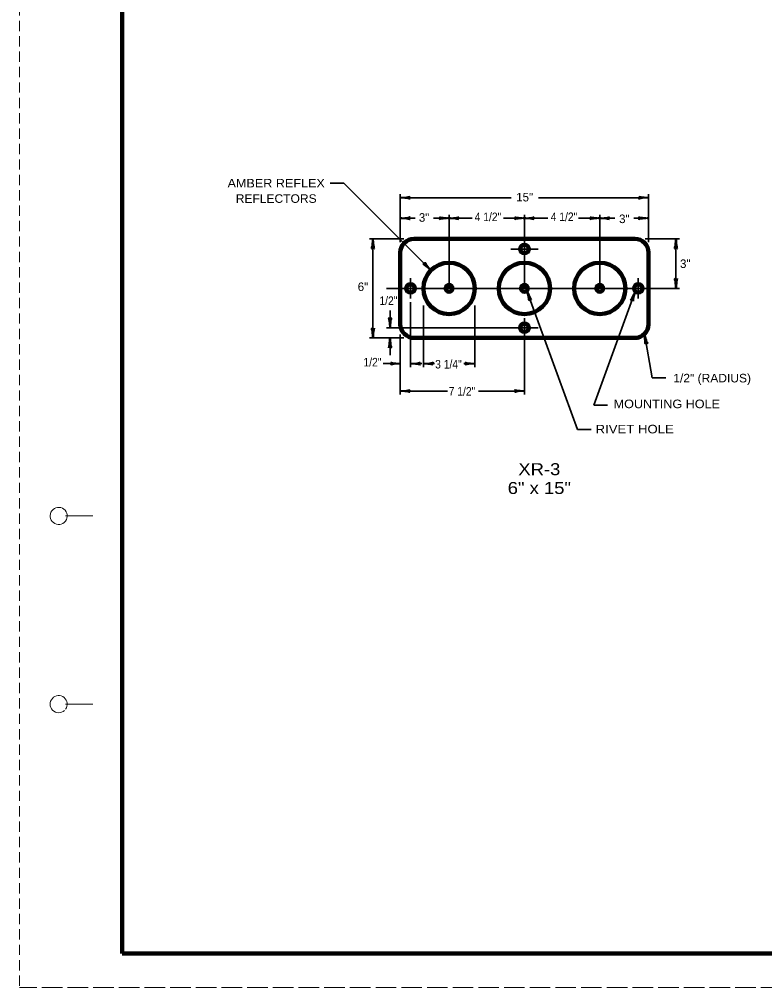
# Model space of a CAD drawing. Extents: x -42 to 638, y -396 to 44.
# Drawn here: x -41.6 to 176, y -396.1 to -113.1 of the extents above; entities that cross this region are included whole.
import ezdxf
from ezdxf.enums import TextEntityAlignment as Align

# ---------------------------------------------------------------- set-up
doc = ezdxf.new("R2010")
doc.units = 0
doc.linetypes.add('LONG_DASHED', pattern=[7.5, 6, -1.5])
doc.linetypes.add('MEDIUM_DASHED', pattern=[4.5, 3, -1.5])
doc.layers.add('1', color=7, linetype='Continuous', lineweight=40)
doc.layers.add('61', color=7, linetype='Continuous', lineweight=35)

msp = doc.modelspace()

# ---------------------------------------------------------------- linework, layer by layer
at = {"layer": '1', "linetype": 'MEDIUM_DASHED', "lineweight": 13}
msp.add_line((-41.568, 43.964), (-41.628, -396.076), dxfattribs=at)
at = {"layer": '1', "lineweight": 35}
for p, q in [((53.122, -160.979), (49.122, -160.979)), ((78.578, -186.434), (53.122, -160.979)), ((69.631, -178.238), (69.631, -164.238)), ((69.631, -165.238), (102.034, -165.238)), ((109.945, -165.238), (142.131, -165.238)), ((142.131, -178.238), (142.131, -164.238)), ((73.991, -171.238), (69.631, -171.238)), ((83.881, -171.238), (79.326, -171.238)), ((83.881, -191.738), (83.881, -170.238)), ((83.881, -171.238), (90.602, -171.238)), ((105.881, -191.738), (105.881, -170.238)), ((127.881, -191.738), (127.881, -170.238)), ((137.827, -171.238), (142.131, -171.238)), ((70.631, -177.238), (60.631, -177.238)), ((61.631, -206.238), (61.631, -177.238)), ((141.131, -177.238), (151.131, -177.238)), ((150.131, -191.738), (150.131, -177.238)), ((105.881, -180.238), (101.881, -180.238)), ((105.881, -180.238), (109.881, -180.238)), ((72.631, -191.738), (72.631, -188.738)), ((139.131, -191.738), (139.131, -188.738)), ((65.631, -191.738), (142.131, -191.738)), ((72.631, -191.738), (72.631, -194.738)), ((139.131, -191.738), (139.131, -194.738)), ((142.131, -191.738), (151.131, -191.738)), ((106.588, -192.445), (121.334, -232.957)), ((138.247, -192.622), (126.155, -225.845)), ((72.631, -195.738), (72.631, -214.738)), ((76.381, -196.738), (76.381, -214.738)), ((91.381, -196.738), (91.381, -214.738)), ((66.631, -198.238), (66.631, -203.238)), ((105.881, -222.738), (105.881, -200.488)), ((105.881, -203.238), (65.631, -203.238)), ((105.881, -203.238), (109.881, -203.238)), ((70.631, -206.238), (60.631, -206.238)), ((66.631, -206.238), (66.631, -211.238)), ((69.631, -222.738), (69.631, -205.238)), ((140.959, -205.066), (143.217, -217.869)), ((69.631, -213.738), (64.631, -213.738)), ((75.881, -213.738), (72.631, -213.738)), ((76.381, -213.738), (79.66, -213.738)), ((88.17, -213.738), (91.381, -213.738)), ((143.217, -217.869), (147.217, -217.869)), ((69.631, -221.738), (83.402, -221.738)), ((92.438, -221.738), (105.881, -221.738)), ((126.155, -225.845), (130.155, -225.845)), ((121.334, -232.957), (125.334, -232.957))]:
    msp.add_line(p, q, dxfattribs=at)
at = {"layer": '1', "lineweight": 90}
for p, q in [((73.631, -177.238), (138.131, -177.238)), ((69.631, -202.238), (69.631, -181.238)), ((142.131, -181.238), (142.131, -202.238)), ((138.131, -206.238), (73.631, -206.238))]:
    msp.add_line(p, q, dxfattribs=at)
at = {"layer": '1', "lineweight": 35}
for points in [[(99.791, -171.238), (105.881, -171.238), (112.714, -171.238)], [(121.678, -171.238), (127.881, -171.238), (132.292, -171.238)]]:
    msp.add_lwpolyline(points, dxfattribs=at)
at = {"layer": '1', "lineweight": 90}
for centre, radius in [((105.881, -180.238), 1.25), ((83.881, -191.738), 7.5), ((105.881, -191.738), 7.5), ((127.881, -191.738), 7.5), ((72.631, -191.738), 1.25), ((83.881, -191.738), 1), ((105.881, -191.738), 1), ((127.881, -191.738), 1), ((139.131, -191.738), 1.25), ((105.881, -203.238), 1.25)]:
    msp.add_circle(centre, radius, dxfattribs=at)
for centre, start, end in [((73.631, -181.238), 90, 180), ((138.131, -181.238), 0, 90), ((73.631, -202.238), 180, 270), ((138.131, -202.238), 270, 0)]:
    msp.add_arc(centre, 4, start, end, dxfattribs=at)
at = {"layer": '1'}
for centre, major_axis, ratio, start_param, end_param in [((70.722, -164.961), (-1.786, -0.156), 0.122415, 0.8963533, 3.1415927), ((70.722, -164.961), (-1.786, -0.156), 0.122415, 0.8963533, 3.1415927), ((70.752, -165.449), (-1.756, 0.176), 0.07063, 3.1407148, 5.41811), ((70.752, -165.449), (-1.756, 0.176), 0.07063, 3.1407148, 5.41811), ((141.04, -165.514), (1.786, 0.156), 0.122415, 0.8963533, 3.1415927), ((141.04, -165.514), (1.786, 0.156), 0.122415, 0.8963533, 3.1415927), ((141.01, -165.026), (1.756, -0.176), 0.07063, 3.1407148, 5.41811), ((141.01, -165.026), (1.756, -0.176), 0.07063, 3.1407148, 5.41811), ((70.722, -170.961), (-1.786, -0.156), 0.122415, 0.8963533, 3.1415927), ((70.722, -170.961), (-1.786, -0.156), 0.122415, 0.8963533, 3.1415927), ((70.752, -171.449), (-1.756, 0.176), 0.07063, 3.1407148, 5.41811), ((70.752, -171.449), (-1.756, 0.176), 0.07063, 3.1407148, 5.41811), ((82.79, -171.514), (1.786, 0.156), 0.122415, 0.8963533, 3.1415927), ((82.79, -171.514), (1.786, 0.156), 0.122415, 0.8963533, 3.1415927), ((82.76, -171.026), (1.756, -0.176), 0.07063, 3.1407148, 5.41811), ((82.76, -171.026), (1.756, -0.176), 0.07063, 3.1407148, 5.41811), ((84.972, -170.961), (-1.786, -0.156), 0.122415, 0.8963533, 3.1415927), ((84.972, -170.961), (-1.786, -0.156), 0.122415, 0.8963533, 3.1415927), ((85.002, -171.449), (-1.756, 0.176), 0.07063, 3.1407148, 5.41811), ((85.002, -171.449), (-1.756, 0.176), 0.07063, 3.1407148, 5.41811), ((104.79, -171.514), (1.786, 0.156), 0.122415, 0.8963533, 3.1415927), ((104.79, -171.514), (1.786, 0.156), 0.122415, 0.8963533, 3.1415927), ((104.76, -171.026), (1.756, -0.176), 0.07063, 3.1407148, 5.41811), ((104.76, -171.026), (1.756, -0.176), 0.07063, 3.1407148, 5.41811), ((106.972, -170.961), (-1.786, -0.156), 0.122415, 0.8963533, 3.1415927), ((106.972, -170.961), (-1.786, -0.156), 0.122415, 0.8963533, 3.1415927), ((107.002, -171.449), (-1.756, 0.176), 0.07063, 3.1407148, 5.41811), ((107.002, -171.449), (-1.756, 0.176), 0.07063, 3.1407148, 5.41811), ((126.79, -171.514), (1.786, 0.156), 0.122415, 0.8963533, 3.1415927), ((126.79, -171.514), (1.786, 0.156), 0.122415, 0.8963533, 3.1415927), ((126.76, -171.026), (1.756, -0.176), 0.07063, 3.1407148, 5.41811), ((126.76, -171.026), (1.756, -0.176), 0.07063, 3.1407148, 5.41811), ((128.972, -170.961), (-1.786, -0.156), 0.122415, 0.8963533, 3.1415927), ((128.972, -170.961), (-1.786, -0.156), 0.122415, 0.8963533, 3.1415927), ((129.002, -171.449), (-1.756, 0.176), 0.07063, 3.1407148, 5.41811), ((129.002, -171.449), (-1.756, 0.176), 0.07063, 3.1407148, 5.41811), ((141.04, -171.514), (1.786, 0.156), 0.122415, 0.8963533, 3.1415927), ((141.04, -171.514), (1.786, 0.156), 0.122415, 0.8963533, 3.1415927), ((141.01, -171.026), (1.756, -0.176), 0.07063, 3.1407148, 5.41811), ((141.01, -171.026), (1.756, -0.176), 0.07063, 3.1407148, 5.41811), ((61.419, -178.358), (0.176, 1.756), 0.07063, 3.1407148, 5.41811), ((61.419, -178.358), (0.176, 1.756), 0.07063, 3.1407148, 5.41811), ((61.907, -178.329), (-0.156, 1.786), 0.122415, 0.8963533, 3.1415927), ((61.907, -178.329), (-0.156, 1.786), 0.122415, 0.8963533, 3.1415927), ((149.919, -178.358), (0.176, 1.756), 0.07063, 3.1407148, 5.41811), ((149.919, -178.358), (0.176, 1.756), 0.07063, 3.1407148, 5.41811), ((150.407, -178.329), (-0.156, 1.786), 0.122415, 0.8963533, 3.1415927), ((150.407, -178.329), (-0.156, 1.786), 0.122415, 0.8963533, 3.1415927), ((77.611, -185.858), (1.373, -1.152), 0.122415, 0.8963533, 3.1415927), ((77.611, -185.858), (1.373, -1.152), 0.122415, 0.8963533, 3.1415927), ((77.935, -185.492), (1.118, -1.366), 0.07063, 3.1407148, 5.41811), ((77.935, -185.492), (1.118, -1.366), 0.07063, 3.1407148, 5.41811), ((149.855, -190.647), (0.156, -1.786), 0.122415, 0.8963533, 3.1415927), ((149.855, -190.647), (0.156, -1.786), 0.122415, 0.8963533, 3.1415927), ((150.343, -190.617), (-0.176, -1.756), 0.07063, 3.1407148, 5.41811), ((150.343, -190.617), (-0.176, -1.756), 0.07063, 3.1407148, 5.41811), ((106.772, -193.57), (-0.436, 1.711), 0.07063, 3.1407148, 5.41811), ((106.772, -193.57), (-0.436, 1.711), 0.07063, 3.1407148, 5.41811), ((107.221, -193.376), (-0.757, 1.625), 0.122415, 0.8963533, 3.1415927), ((107.221, -193.376), (-0.757, 1.625), 0.122415, 0.8963533, 3.1415927), ((137.665, -193.602), (0.766, 1.59), 0.07063, 3.1407148, 5.41811), ((137.665, -193.602), (0.766, 1.59), 0.07063, 3.1407148, 5.41811), ((138.134, -193.742), (0.464, 1.731), 0.122415, 0.8963533, 3.1415927), ((138.134, -193.742), (0.464, 1.731), 0.122415, 0.8963533, 3.1415927), ((66.355, -202.147), (0.156, -1.786), 0.122415, 0.8963533, 3.1415927), ((66.355, -202.147), (0.156, -1.786), 0.122415, 0.8963533, 3.1415927), ((66.843, -202.117), (-0.176, -1.756), 0.07063, 3.1407148, 5.41811), ((66.843, -202.117), (-0.176, -1.756), 0.07063, 3.1407148, 5.41811), ((61.355, -205.147), (0.156, -1.786), 0.122415, 0.8963533, 3.1415927), ((61.355, -205.147), (0.156, -1.786), 0.122415, 0.8963533, 3.1415927), ((61.843, -205.117), (-0.176, -1.756), 0.07063, 3.1407148, 5.41811), ((61.843, -205.117), (-0.176, -1.756), 0.07063, 3.1407148, 5.41811), ((66.419, -207.358), (0.176, 1.756), 0.07063, 3.1407148, 5.41811), ((66.419, -207.358), (0.176, 1.756), 0.07063, 3.1407148, 5.41811), ((66.907, -207.329), (-0.156, 1.786), 0.122415, 0.8963533, 3.1415927), ((66.907, -207.329), (-0.156, 1.786), 0.122415, 0.8963533, 3.1415927), ((140.946, -206.206), (-0.132, 1.76), 0.07063, 3.1407148, 5.41811), ((141.421, -206.093), (-0.464, 1.731), 0.122415, 0.8963533, 3.1415927), ((68.54, -214.014), (1.786, 0.156), 0.122415, 0.8963533, 3.1415927), ((68.54, -214.014), (1.786, 0.156), 0.122415, 0.8963533, 3.1415927), ((68.51, -213.526), (1.756, -0.176), 0.07063, 3.1407148, 5.41811), ((68.51, -213.526), (1.756, -0.176), 0.07063, 3.1407148, 5.41811), ((73.722, -213.461), (-1.786, -0.156), 0.122415, 0.8963533, 3.1415927), ((73.722, -213.461), (-1.786, -0.156), 0.122415, 0.8963533, 3.1415927), ((73.752, -213.949), (-1.756, 0.176), 0.07063, 3.1407148, 5.41811), ((73.752, -213.949), (-1.756, 0.176), 0.07063, 3.1407148, 5.41811), ((77.472, -213.461), (-1.786, -0.156), 0.122415, 0.8963533, 3.1415927), ((77.472, -213.461), (-1.786, -0.156), 0.122415, 0.8963533, 3.1415927), ((77.502, -213.949), (-1.756, 0.176), 0.07063, 3.1407148, 5.41811), ((77.502, -213.949), (-1.756, 0.176), 0.07063, 3.1407148, 5.41811), ((90.29, -214.014), (1.786, 0.156), 0.122415, 0.8963533, 3.1415927), ((90.29, -214.014), (1.786, 0.156), 0.122415, 0.8963533, 3.1415927), ((90.26, -213.526), (1.756, -0.176), 0.07063, 3.1407148, 5.41811), ((90.26, -213.526), (1.756, -0.176), 0.07063, 3.1407148, 5.41811), ((70.722, -221.461), (-1.786, -0.156), 0.122415, 0.8963533, 3.1415927), ((70.722, -221.461), (-1.786, -0.156), 0.122415, 0.8963533, 3.1415927), ((70.752, -221.949), (-1.756, 0.176), 0.07063, 3.1407148, 5.41811), ((70.752, -221.949), (-1.756, 0.176), 0.07063, 3.1407148, 5.41811), ((104.79, -222.014), (1.786, 0.156), 0.122415, 0.8963533, 3.1415927), ((104.79, -222.014), (1.786, 0.156), 0.122415, 0.8963533, 3.1415927), ((104.76, -221.526), (1.756, -0.176), 0.07063, 3.1407148, 5.41811), ((104.76, -221.526), (1.756, -0.176), 0.07063, 3.1407148, 5.41811)]:
    msp.add_ellipse(centre, major_axis=major_axis, ratio=ratio, start_param=start_param, end_param=end_param, dxfattribs=at)
at = {"layer": '61', "lineweight": 13}
for p, q in [((-28.148, -258.216), (-20.148, -258.216)), ((-28.128, -313.236), (-20.148, -313.236))]:
    msp.add_line(p, q, dxfattribs=at)
at = {"layer": '61', "lineweight": 158}
msp.add_line((627.492, -386.076), (-11.568, -386.056), dxfattribs=at)
at = {"layer": '61', "linetype": 'LONG_DASHED', "lineweight": 13}
msp.add_line((638.432, -396.056), (-41.628, -396.076), dxfattribs=at)
at = {"layer": '61', "lineweight": 158}
msp.add_lwpolyline([(627.472, 33.964), (-11.568, 33.964), (-11.568, -386.056)], dxfattribs=at)
at = {"layer": '61', "lineweight": 13}
for centre, start, end in [((-30.15, -258.235), 322.67175, 321.71615), ((-30.15, -313.235), 323.13009, 312.31439)]:
    msp.add_arc(centre, 2.5, start, end, dxfattribs=at)

# ---------------------------------------------------------------- texts
at = {"layer": '1'}
for s, height, width, p in [('AMBER REFLEX', 2.5, 1.1, (33.377, -162.248)), ('REFLECTORS', 2.5, 1.05, (33.377, -166.748)), ('4 1/2"', 2.5, 0.9, (95.224, -172.101)), ('4 1/2"', 2.5, 0.9, (117.436, -172.073)), ('1/2"', 2.5, 0.9, (66.143, -196.603)), ('1/2"', 2.5, 0.9, (61.492, -214.561)), ('3 1/4"', 2.5, 0.9, (83.679, -215.157)), ('1/2" (RADIUS)', 2.5, 1.05, (160.704, -219.218)), ('7 1/2"', 2.5, 0.9, (87.637, -223.081)), ('MOUNTING HOLE', 2.5, 1.1, (147.466, -226.747)), ('RIVET HOLE', 2.5, 1.15, (138.083, -234.118)), ('XR-3', 3.5, 1.15, (110.233, -246.327)), ('6" x 15"', 3.5, 1.15, (110.233, -251.827))]:
    msp.add_text(s, height=height, dxfattribs=dict(at, width=width)).set_placement(p, align=Align.CENTER)
for s, p in [('15"', (105.951, -166.331)), ('3"', (76.571, -172.273)), ('3"', (135.057, -172.667)), ('3"', (152.853, -185.784)), ('6"', (58.722, -192.521))]:
    msp.add_text(s, height=2.5, dxfattribs=at).set_placement(p, align=Align.CENTER)

doc.saveas('drawing.dxf')
